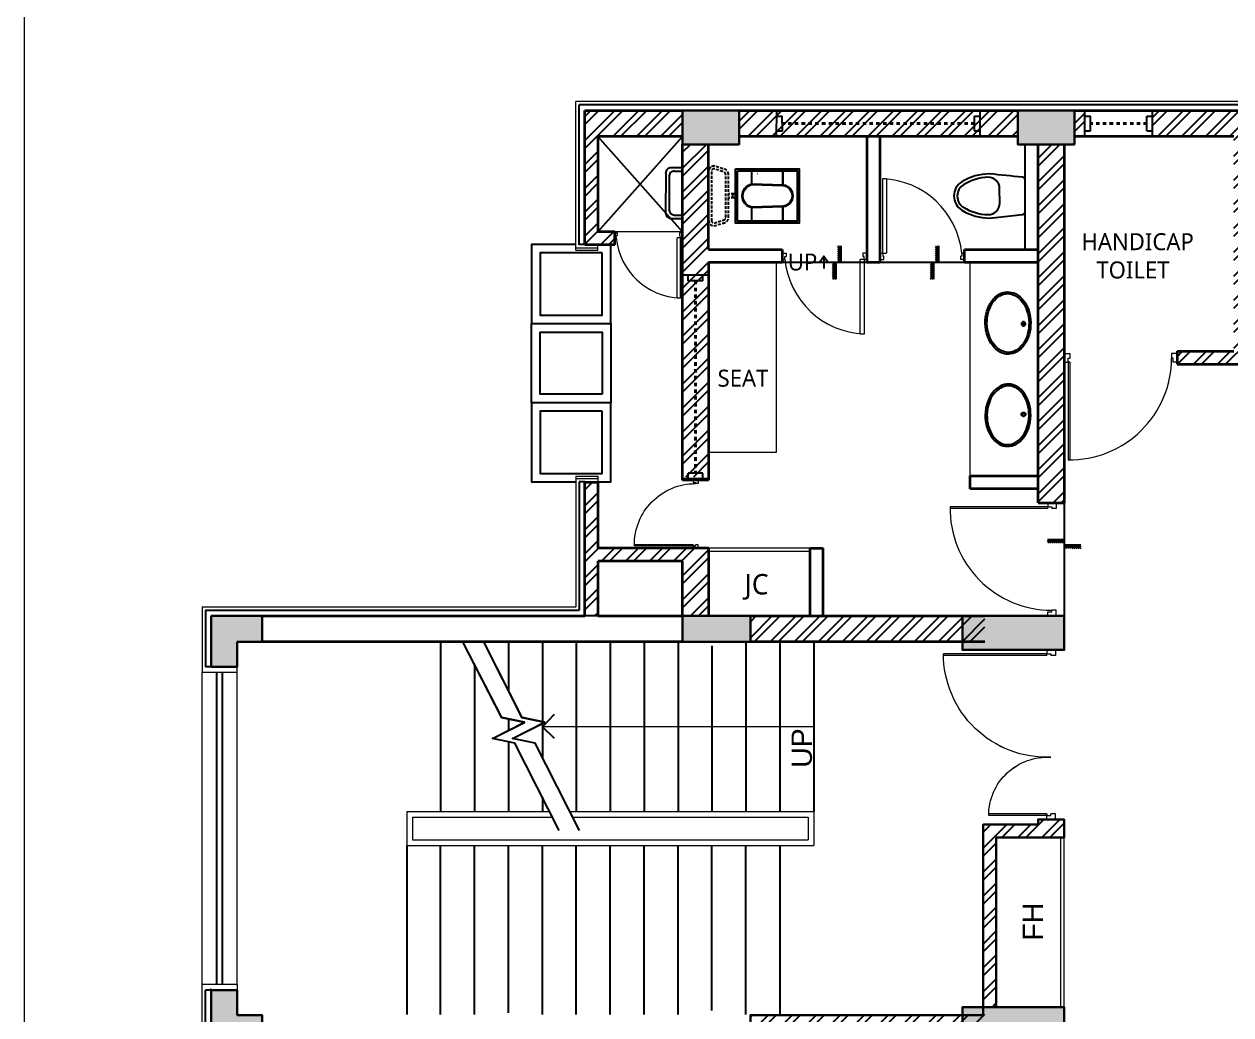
# Model space of a CAD drawing. Header units: millimetres. Extents: x 897770 to 1185420, y -692043 to -233237.
# Drawn here: x 898093 to 908768, y -660104 to -651343 of the extents above; entities that cross this region are included whole.
import ezdxf
from ezdxf.enums import TextEntityAlignment as Align

# ---------------------------------------------------------------- set-up
doc = ezdxf.new("R2010")
doc.units = ezdxf.units.MM
doc.header["$MEASUREMENT"] = 0
doc.linetypes.add('Dash', pattern=[6, 3, -3])
doc.linetypes.add('DASHED', pattern=[0.75, 0.5, -0.25])
for name, color, linetype in [('A-Anno Tags', 6, 'Continuous'), ('A-Elevation', 4, 'Continuous'), ('A-Sanitory', 8, 'Continuous'), ('A-Steps', 3, 'Continuous'), ('A-Wall Patt', 8, 'Continuous'), ('A-Window', 4, 'Continuous'), ('S-Conc Patt', 9, 'Continuous')]:
    doc.layers.add(name, color=color, linetype=linetype)
for name, color, linetype, lineweight in [('A-Detail Lines', 8, 'Continuous', 25), ('A-Door', 4, 'Continuous', 9), ('A-Wall Ele', 3, 'Continuous', 20), ('A-Wall Sec', 1, 'Continuous', 30), ('Ann_TitleBlock 2', 5, 'Continuous', 25), ('Anno_Tittleblock', 5, 'Continuous', 13), ('ele l', 6, 'Continuous', 15), ('elevation', 4, 'Continuous', 13), ('S-Concrete', 40, 'Continuous', 30), ('ST CLADDING PLAN', 6, 'Continuous', 9)]:
    doc.layers.add(name, color=color, linetype=linetype, lineweight=lineweight)
doc.styles.get("Standard").update_dxf_attribs({"font": 'trebuc.ttf'})
doc.styles.add('TITLE', font='swissel.ttf', dxfattribs={"height": 4.3})
doc.dimstyles.new('IIITD_WD_M @ 50', dxfattribs={"dimscale": 50, "dimtxt": 2, "dimasz": 0.5, "dimexe": 0.5, "dimexo": 0.25, "dimgap": 0.3, "dimtad": 1, "dimdec": 0, "dimrnd": 1, "dimzin": 0, "dimdsep": 46, "dimtxsty": 'Standard', "dimblk": 'ARCHTICK', "dimcen": 0.2, "dimdle": 1, "dimclrd": 8, "dimclre": 9, "dimadec": 0, "dimazin": 0, "dimtfac": 1, "dimtdec": 0, "dimtofl": 0, "dimtmove": 0, "dimatfit": 0, "dimfxl": 1, "dimtolj": 1, "dimtzin": 0, "dimlwd": -1, "dimlwe": -1, "dimarcsym": 0})
pattern_1 = [(45, (675, -298425.88), (-106.066017, 106.066017), []), (45, (745.71, -298425.88), (-106.066017, 106.066017), [])]

# ---------------------------------------------------------------- blocks, each defined once
blk = doc.blocks.new('block lft')
at = {"layer": 'S-Conc Patt'}
for points in [[(802865, -274226), (802865, -274526), (803365, -274526), (803365, -274226)], [(805830, -274226), (805830, -274526), (806330, -274526), (806330, -274226)], [(798695, -278696), (799145, -278696), (799145, -278926), (798925, -278926), (798925, -279146), (798695, -279146)], [(803465, -278926), (803465, -278696), (802865, -278696), (802865, -278926)], [(805340, -278696), (805340, -278996), (806240, -278996), (806240, -278696)], [(798695, -282456), (799145, -282456), (799145, -282226), (798925, -282226), (798925, -282006), (798695, -282006)], [(806240, -282456), (806240, -282156), (805340, -282156), (805340, -282456)]]:
    blk.add_hatch(color=256, dxfattribs=at).paths.add_polyline_path(points)
at = {"layer": 'S-Concrete'}
for points in [[(802865, -274226), (802865, -274526), (803365, -274526), (803365, -274226)], [(798695, -278696), (799145, -278696), (799145, -278926), (798925, -278926), (798925, -279146), (798695, -279146)], [(798695, -282456), (799145, -282456), (799145, -282226), (798925, -282226), (798925, -282006), (798695, -282006)]]:
    blk.add_lwpolyline(points, close=True, dxfattribs=at)
at = {"layer": 'S-Concrete', "elevation": 0}
for points in [[(805830, -274226), (805830, -274526), (806330, -274526), (806330, -274226)], [(802865, -278696), (802865, -278926), (803465, -278926), (803465, -278696)], [(805340, -278696), (805340, -278996), (806240, -278996), (806240, -278696)], [(805340, -282456), (805340, -282156), (806240, -282156), (806240, -282456)]]:
    blk.add_lwpolyline(points, close=True, dxfattribs=at)
blk = doc.blocks.new('t4ww4tw3')
at = {"color": 6}
blk.add_blockref('block lft', (-48947, -228655), dxfattribs=at)
blk = doc.blocks.new('ABL_Door_S - 1000 x 2100-11-3 Second Floor Lvl')
at = {"layer": 'A-Door'}
blk.add_arc((-450, -2.5), 900, 269.04503, 0, dxfattribs=at)
at = {"layer": 'ele l'}
for p, q in [((-500, 37.5), (-450, 37.5)), ((-500, -37.5), (-500, 37.5)), ((-450, 37.5), (-450, -2.5)), ((450, 37.5), (450, -2.5)), ((500, 37.5), (450, 37.5)), ((500, -37.5), (500, 37.5)), ((-500, -37.5), (-465, -37.5)), ((-465, -2.5), (-450, -2.5)), ((-465, -37.5), (-465, -2.5)), ((-465, -37.5), (-465, -902.4)), ((-450, -37.5), (-465, -37.5)), ((-450, -37.5), (-450, -902.5)), ((465, -2.5), (450, -2.5)), ((465, -37.5), (465, -2.5)), ((500, -37.5), (465, -37.5))]:
    blk.add_line(p, q, dxfattribs=at)
blk = doc.blocks.new('Flush - 750 x 2100 mm-11-03_ff')
at = {"layer": 'A-Door'}
blk.add_arc((360, 24), 734, 185.7462, 267.6231, dxfattribs=at)
at = {"layer": 'ele l'}
for p, q in [((-395, 6), (-360, 6)), ((-395, 6), (-395, -50)), ((-360, 6), (-360, -24)), ((320, 6), (320, -24)), ((355, 6), (320, 6)), ((355, 6), (355, -50)), ((-395, -50), (-370, -50)), ((-370, -24), (-360, -24)), ((-370, -50), (-370, -24)), ((330, -50), (295, -50)), ((295, -710), (295, -50)), ((330, -24), (320, -24)), ((330, -50), (330, -24)), ((330, -50), (330, -710)), ((355, -50), (330, -50)), ((330, -710), (295, -710))]:
    blk.add_line(p, q, dxfattribs=at)
blk = doc.blocks.new('VENT IIITD ACAD 1900')
at = {"layer": 'A-Window'}
for p, q in [((955419, -358755, 0), (955479, -358533, 0)), ((955466, -358581, 0), (955514, -358594, 0)), ((955481, -358720, 0), (955514, -358594, 0)), ((955432, -358707, 0), (955481, -358720, 0)), ((957123, -359160, 0), (957156, -359034, 0)), ((957156, -359034, 0), (957205, -359047, 0)), ((957158, -359221, 0), (957218, -358999, 0)), ((957123, -359160, 0), (957171, -359173, 0))]:
    blk.add_line(p, q, dxfattribs=at)
at = {"layer": 'A-Window', "color": 2, "linetype": 'Dash', "lineweight": 40, "ltscale": 10}
blk.add_line((957140, -359097, 0), (955497, -358657, 0), dxfattribs=at)
blk = doc.blocks.new('ERGTERGER')
at = {"layer": 'A-Window'}
for p, q in [((958058, -359462, 0), (958117, -359240, 0)), ((958104, -359288, 0), (958152, -359301, 0)), ((958119, -359427, 0), (958152, -359301, 0)), ((958637, -359617, 0), (958697, -359395, 0)), ((958070, -359414, 0), (958119, -359427, 0)), ((958602, -359556, 0), (958635, -359430, 0)), ((958635, -359430, 0), (958684, -359443, 0)), ((958602, -359556, 0), (958650, -359569, 0))]:
    blk.add_line(p, q, dxfattribs=at)
at = {"layer": 'A-Window', "color": 2, "linetype": 'Dash', "lineweight": 40, "ltscale": 10}
blk.add_line((958619, -359493, 0), (958136, -359364, 0), dxfattribs=at)
blk = doc.blocks.new('basin2')
for points in [[(278, -206, 0.12976), (261, -133, 0.106426), (201, -63, 0.084431), (116, -18, 0.073534), (7, 0, 0.073534), (-102, -14, 0.084431), (-188, -55, 0.106426), (-251, -122, 0.12976), (-272, -195, 0.12976), (-254, -269, 0.106426), (-194, -339, 0.084431), (-109, -383, 0.073534), (-1, -402, 0.073534), (108, -388, 0.084431), (195, -347, 0.106426), (258, -279, 0.12976)], [(263, -201, 0.119977), (247, -140, 0.106426), (192, -75, 0.084431), (111, -33, 0.073534), (7, -15, 0.073534), (-97, -28, 0.084431), (-180, -67, 0.106426), (-238, -130, 0.12976), (-257, -196, 0.009633), (-257, -201, 0.119977), (-240, -262, 0.106426), (-185, -327, 0.084431), (-104, -369, 0.073534), (0, -387, 0.073534), (104, -373, 0.084431), (187, -334, 0.106426), (245, -272, 0.12976), (263, -206, 0.009633)]]:
    blk.add_lwpolyline(points, format="xyb", close=True)
for radius in [17.8, 12.2]:
    blk.add_circle((-4, -64), radius)
blk = doc.blocks.new('weweewwer')
at = {"layer": 'A-Detail Lines'}
for p, q in [((958916, -372539, 0), (958848, -372521, 0)), ((958953, -372518, 0), (958856, -372492, 0)), ((958876, -372881, 0), (958951, -372600, 0)), ((958897, -372917, 0), (958988, -372579, 0)), ((958836, -372953, 0), (958740, -372927, 0)), ((958815, -372916, 0), (958747, -372898, 0))]:
    blk.add_line(p, q, dxfattribs=at)
for centre, start, end in [((958940, -372566, 0), 345, 75), ((958903, -372588, 0), 345, 75), ((958828, -372868, 0), 255, 345), ((958849, -372904, 0), 255, 345)]:
    blk.add_arc(centre, 50, start, end, dxfattribs=at)
blk = doc.blocks.new('WC India')
at = {"linetype": 'DASHED', "ltscale": 50}
for p, q in [((-1392966, 276690), (-1392966, 276740)), ((-1392930, 276690), (-1392930, 276740))]:
    blk.add_line(p, q, dxfattribs=at)
for points in [[(-1393213, 276866), (-1393188, 276790, 0.414214), (-1393138, 276740), (-1392758, 276740, 0.414214), (-1392708, 276790), (-1392683, 276866, 0.414214), (-1392733, 276916), (-1393163, 276916, 0.414214)], [(-1393188, 276866), (-1393163, 276790, 0.414214), (-1393138, 276765), (-1392758, 276765, 0.414214), (-1392733, 276790), (-1392708, 276866, 0.414214), (-1392733, 276891), (-1393163, 276891, 0.414214)]]:
    blk.add_lwpolyline(points, format="xyb", close=True, dxfattribs=at)
blk.add_lwpolyline([(-1392966, 276678), (-1392966, 276702), (-1392930, 276702), (-1392930, 276678)])
for points in [[(-1392708, 276678), (-1392708, 276114), (-1393188, 276114), (-1393188, 276678)], [(-1392726, 276660), (-1392726, 276132), (-1393170, 276132), (-1393170, 276660)]]:
    blk.add_lwpolyline(points, close=True)
blk.add_lwpolyline([(-1392842, 276534), (-1392850, 276258, -0.899983), (-1393044, 276258), (-1393054, 276533, -0.799392)], format="xyb", close=True)
at = {"layer": 'A-Detail Lines'}
blk.add_lwpolyline([(-1392848, 276533), (-1392856, 276258, -0.897689), (-1393038, 276259), (-1393048, 276533, -0.793494), (-1392848, 276533)], format="xyb", close=True, dxfattribs=at)
at = {"layer": 'S-Conc Patt'}
for p, q in [((-1393170, 276534), (-1393054, 276534)), ((-1392842, 276534), (-1392726, 276534)), ((-1393044, 276258), (-1393170, 276258)), ((-1393170, 276258), (-1393044, 276258)), ((-1392850, 276258), (-1392726, 276258)), ((-1392726, 276258), (-1392850, 276258))]:
    blk.add_line(p, q, dxfattribs=at)
blk = doc.blocks.new('_ArchTick')
at = {"color": 0, "linetype": 'ByBlock', "const_width": 0.15}
blk.add_lwpolyline([(-0.5, -0.5), (0.5, 0.5)], dxfattribs=at)
blk = doc.blocks.new('Big Door Garbage')
at = {"layer": 'A-Detail Lines', "lineweight": 18}
for centre, radius, start, end in [((-12515, 128703), 515, 270, 3.8969), ((-11085, 128703), 915, 177.8078, 270)]:
    blk.add_arc(centre, radius, start, end, dxfattribs=at)
at = {"layer": 'ele l', "lineweight": 18}
for p, q in [((-12550, 128778), (-12500, 128778)), ((-12550, 128703), (-12550, 128778)), ((-12515, 128738), (-12500, 128738)), ((-12515, 128703), (-12515, 128738)), ((-12500, 128778), (-12500, 128738)), ((-11100, 128778), (-11100, 128738)), ((-11050, 128778), (-11100, 128778)), ((-11085, 128738), (-11100, 128738)), ((-11085, 128703), (-11085, 128738)), ((-11050, 128703), (-11050, 128778)), ((-12550, 128703), (-12515, 128703)), ((-12515, 128703), (-12515, 128188)), ((-12499, 128703), (-12515, 128703)), ((-12499, 128703), (-12499, 128188)), ((-11101, 128703), (-11101, 127788)), ((-11101, 128703), (-11085, 128703)), ((-11050, 128703), (-11085, 128703)), ((-11085, 128703), (-11085, 127788))]:
    blk.add_line(p, q, dxfattribs=at)
blk = doc.blocks.new('IIITD WD A1- L Format Library')
at = {"layer": 'Anno_Tittleblock', "color": 5}
blk.add_lwpolyline([(0, -7.57), (775, -7.57), (775, 573.91), (0, 573.91)], close=True, dxfattribs=at)
at = {"style": 'TITLE'}
for tag, p, height in [('PROJECT NAME 1', (779.17, 137.4), 2.98), ('PROJECT NAME 2', (779.17, 132.23), 2.98), ('PROJECT_NAME_3', (779.17, 127.37), 2.98), ('1:100@A1', (818.06, 91.92), 2.25), ('A-2.03', (844.81, 84.28), 4), ('03.04.11', (821.96, 84.64), 2.25), ('A', (858.85, 75.94), 3.66), ('AC', (827.5, 76.14), 2.25)]:
    blk.add_attdef(tag, p, '', height=height, dxfattribs=at)
for p in [(780.3, 113.01), (780.3, 106.37)]:
    blk.add_attdef('FIRST FLOOR PLAN', text='', height=3.39, dxfattribs=at).set_placement(p, align=Align.TOP_LEFT)

msp = doc.modelspace()

# ---------------------------------------------------------------- hatches: boundary and pattern name
at = {"layer": 'A-Detail Lines'}
h = msp.add_hatch(dxfattribs=at)
h.set_pattern_fill('ANSI31', color=256, scale=100, angle=270, style=0)
h.set_pattern_definition([(45, (874523.76, -662187.655), (8.838835, -8.838835), [])])
h.paths.add_polyline_path([(905274.9, -653451.4), (905274.9, -653598.2), (905245.1, -653598.2), (905245.1, -653451.4)])
h.paths.add_polyline_path([(905320.5, -653304.7), (905320.5, -653451.4), (905290.7, -653451.4), (905290.7, -653304.7)])
h = msp.add_hatch(dxfattribs=at)
h.set_pattern_fill('ANSI31', color=256, scale=100, angle=270, style=0)
h.set_pattern_definition([(45, (875388.76, -662187.655), (8.838835, -8.838835), [])])
h.paths.add_polyline_path([(906139.9, -653451.4), (906139.9, -653598.2), (906110.1, -653598.2), (906110.1, -653451.4)])
h.paths.add_polyline_path([(906185.5, -653304.7), (906185.5, -653451.4), (906155.7, -653451.4), (906155.7, -653304.7)])
h = msp.add_hatch(dxfattribs=at)
h.set_pattern_fill('ANSI31', color=256, scale=100, style=0)
h.set_pattern_definition([(135, (916028.748, -686700.732), (8.838835, 8.838835), [])])
h.paths.add_polyline_path([(907292.5, -655949.6), (907439.3, -655949.6), (907439.3, -655979.4), (907292.5, -655979.4)])
h.paths.add_polyline_path([(907145.8, -655903.9), (907292.5, -655903.9), (907292.5, -655933.7), (907145.8, -655933.7)])
at = {"layer": 'A-Wall Patt'}
h = msp.add_hatch(dxfattribs=at)
h.set_pattern_fill('ANSI32', color=256, scale=400, style=0)
h.set_pattern_definition([(45, (16159.77, -286623.99), (-106.066017, 106.066017), []), (45, (16230.49, -286623.99), (-106.066017, 106.066017), [])])
h.paths.add_polyline_path([(903167.5, -653178.6), (903317.5, -653178.6), (903317.5, -653187.2), (903310, -653187.2), (903310, -653232.6), (903317.5, -653232.6), (903317.5, -653293.6), (903282.5, -653293.6), (903282.5, -653293.6), (903167.5, -653293.6)], flags=17)
h.paths.add_polyline_path([(903052.5, -652106.4), (903917.5, -652106.4), (903917.5, -652336.4), (903167.5, -652336.4), (903167.5, -653293.6), (903052.5, -653293.6)])
h = msp.add_hatch(dxfattribs=at)
h.set_pattern_fill('ANSI32', color=256, scale=400, style=0)
h.set_pattern_definition(pattern_1)
h.paths.add_polyline_path([(904417.5, -652336.4), (904417.5, -652106.4), (906882.5, -652106.4), (906882.5, -652336.4)])
h = msp.add_hatch(dxfattribs=at)
h.set_pattern_fill('ANSI32', color=256, scale=400, style=0)
h.set_pattern_definition([(45, (1e-07, -8072.94), (-106.066017, 106.066017), []), (45, (70.71, -8072.94), (-106.066017, 106.066017), [])])
h.paths.add_polyline_path([(909000, -652106.4), (908716.5, -652106.4), (908075, -652106.4), (908075, -652336.4), (908716.5, -652336.4), (908792.5, -652336.4), (908792.5, -654236.5), (908292.5, -654236.5), (908292.5, -654351.5), (908907.5, -654351.5), (908907.5, -652336.4), (909000, -652336.4)])
h.paths.add_polyline_path([(907475, -652106.4), (907382.5, -652106.4), (907382.5, -652336.4), (907475, -652336.4)])
h.paths.add_polyline_path([(910892.5, -652106.4), (910800, -652106.4), (910800, -652336.4), (910892.5, -652336.4)])
h.paths.add_polyline_path([(913732.2, -656605.3), (913502.2, -656605.3), (913502.2, -656835.2), (913732.2, -656835.2)])
h = msp.add_hatch(dxfattribs=at)
h.set_pattern_fill('ANSI32', color=256, scale=400, style=0)
h.set_pattern_definition([(45, (903137.84, -655517.71), (-106.066, 106.066), []), (45, (903208.55, -655517.71), (-106.066, 106.066), [])])
h.paths.add_polyline_path([(903167.5, -655393.6), (903052.5, -655393.6), (903052.5, -656576.4), (903167.5, -656576.4), (903167.5, -655976.4)])
h.paths.add_polyline_path([(903811.7, -655976.4), (903917.5, -655976.4), (903917.5, -656091.4), (903832.1, -656091.4)])
h.paths.add_polyline_path([(903811.7, -655976.4), (903832.1, -656091.4), (903253.3, -656091.4), (903273.7, -655976.4)])
h.paths.add_polyline_path([(903167.5, -655976.4), (903273.7, -655976.4), (903253.3, -656091.4), (903167.5, -656091.4)])
h.paths.add_polyline_path([(903917.5, -655976.4), (904147.5, -655976.4), (904147.5, -656576.4), (903917.5, -656576.4)])
h.paths.add_polyline_path([(904147.5, -655346.4), (903917.5, -655346.4), (903917.5, -652406.5), (904147.5, -652406.5)])
h = msp.add_hatch(dxfattribs=at)
h.set_pattern_fill('ANSI32', color=256, scale=400, style=0)
h.set_pattern_definition([(45, (675, -298425.88), (-106.066017, 106.066017), []), (45, (745.71, -298425.88), (-106.066017, 106.066017), [])])
h.paths.add_polyline_path([(907292.5, -655576.5), (907292.5, -652406.5), (907062.5, -652406.5), (907062.5, -655576.5)])
h = msp.add_hatch(dxfattribs=at)
h.set_pattern_fill('ANSI32', color=256, scale=400, style=0)
h.set_pattern_definition(pattern_1)
h.paths.add_polyline_path([(906592.5, -656806.4), (906592.5, -656576.4), (904517.5, -656576.4), (904517.5, -656806.4)])
h = msp.add_hatch(dxfattribs=at)
h.set_pattern_fill('ANSI32', color=256, scale=400, style=0)
h.set_pattern_definition([(45, (1e-07, -149225.38), (-106.066017, 106.066017), []), (45, (70.71, -149225.38), (-106.066017, 106.066017), [])])
h.paths.add_polyline_path([(907292.5, -658376.4), (907062.5, -658376.4), (907062.5, -658421.5), (906577.5, -658421.5), (906577.5, -658774.9), (906692.5, -658780.3), (906692.5, -658536.5), (907292.5, -658536.5)])
h.paths.add_polyline_path([(906692.5, -658780.3), (906577.5, -658774.9), (906577.5, -660106.4), (904517.5, -660106.4), (904517.5, -660336.4), (906592.5, -660336.4), (906592.5, -660036.5), (906692.5, -660036.5)])

# ---------------------------------------------------------------- linework, layer by layer
msp.add_line((903167.5, -656576.4, 0), (903052.5, -656576.4, 0))
at = {"layer": 'A-Anno Tags'}
for p, q in [((899797.5, -659836.4, 0), (899797.5, -657076.4, 0)), ((899847.5, -659836.4, 0), (899847.5, -657076.4, 0)), ((902782.1, -657448.9, 0), (902677.5, -657556.4, 0)), ((902782.1, -657449.1), (902677.5, -657556.6)), ((902785.1, -657661, 0), (902677.5, -657556.4, 0)), ((902785.1, -657661.2), (902677.5, -657556.6))]:
    msp.add_line(p, q, dxfattribs=at)
at = {"layer": 'A-Detail Lines'}
for p, q in [((903167.5, -653178.6, 0), (903917.5, -652336.4, 0)), ((903917.5, -653178.6, 0), (903167.5, -652336.4, 0)), ((905320.5, -653451.4, 0), (905320.5, -653303, 0)), ((906185.5, -653451.4, 0), (906185.5, -653303, 0)), ((905274.9, -653598.2, 0), (905274.9, -653451.4, 0)), ((906412.5, -653451.4, 0), (905662.5, -653451.4, 0)), ((906139.9, -653598.2, 0), (906139.9, -653451.4, 0)), ((907292.5, -655576.5, 0), (907292.5, -656576.4, 0)), ((907292.5, -655903.9, 0), (907144.1, -655903.9, 0)), ((907439.3, -655949.6, 0), (907292.5, -655949.6, 0))]:
    msp.add_line(p, q, dxfattribs=at)
at = {"layer": 'A-Door'}
msp.add_line((903917.5, -653178.6, 0), (903167.5, -653178.6, 0), dxfattribs=at)
at = {"layer": 'A-Elevation'}
for p, q in [((905547.5, -653451.4, 0), (904797.5, -653451.4, 0)), ((901777.5, -656802.1, 0), (901777.5, -658306.4, 0)), ((901777.5, -656802.2), (901777.5, -658306.6)), ((902377.5, -656806.4, 0), (902377.5, -657238, 0)), ((902377.5, -656806.6), (902377.5, -657238.1)), ((902677.5, -656806.4, 0), (902677.5, -657513.3, 0)), ((902677.5, -656806.6), (902677.5, -657513.4)), ((902977.5, -656806.4, 0), (902977.5, -658306.4, 0)), ((902977.5, -656806.6), (902977.5, -658306.6)), ((903277.5, -656806.4, 0), (903277.5, -658306.4, 0)), ((903277.5, -656806.6), (903277.5, -658306.6)), ((903577.5, -656806.4, 0), (903577.5, -658306.4, 0)), ((903577.5, -656806.6), (903577.5, -658306.6)), ((903877.5, -656806.4, 0), (903877.5, -658306.4, 0)), ((903877.5, -656806.6), (903877.5, -658306.6)), ((904177.5, -656841.4, 0), (904177.5, -658306.4, 0)), ((904177.5, -656841.6), (904177.5, -658306.6)), ((904477.5, -656806.4, 0), (904477.5, -658306.4, 0)), ((904477.5, -656806.6), (904477.5, -658306.6)), ((904777.5, -656806.4, 0), (904777.5, -658306.4, 0)), ((904777.5, -656806.6), (904777.5, -658306.6)), ((905077.5, -656806.4, 0), (905077.5, -658306.4, 0)), ((905077.5, -656806.6), (905077.5, -658306.6)), ((902077.5, -657007.8, 0), (902077.5, -658306.4, 0)), ((902077.5, -657007.9), (902077.5, -658306.6)), ((902377.5, -657488, 0), (902377.5, -657589.3, 0)), ((902377.5, -657488.2), (902377.5, -657589.5)), ((902677.5, -657527.6, 0), (902677.5, -657828.5, 0)), ((902677.5, -657527.7), (902677.5, -657828.7)), ((902377.5, -657690.6, 0), (902377.5, -658306.4, 0)), ((902377.5, -657690.7), (902377.5, -658306.6)), ((902677.5, -658179.9, 0), (902677.5, -658306.4, 0)), ((902677.5, -658180), (902677.5, -658306.6)), ((901477.5, -658606.4, 0), (901477.5, -660102.1, 0)), ((901477.5, -658606.6), (901477.5, -660102.2)), ((901777.5, -660102.1, 0), (901777.5, -658606.4, 0)), ((901777.5, -660102.2), (901777.5, -658606.6)), ((902077.5, -660102.1, 0), (902077.5, -658606.4, 0)), ((902077.5, -660102.2), (902077.5, -658606.6)), ((902377.5, -660085.1, 0), (902377.5, -658606.4, 0)), ((902377.5, -660085.3), (902377.5, -658606.6)), ((902677.5, -660102.1, 0), (902677.5, -658606.4, 0)), ((902677.5, -660102.2), (902677.5, -658606.6)), ((902977.5, -660102.1, 0), (902977.5, -658606.4, 0)), ((902977.5, -660102.2), (902977.5, -658606.6)), ((903277.5, -660102.1, 0), (903277.5, -658606.4, 0)), ((903277.5, -660102.2), (903277.5, -658606.6)), ((903577.5, -660102.1, 0), (903577.5, -658606.4, 0)), ((903577.5, -660102.2), (903577.5, -658606.6)), ((903877.5, -660102.1, 0), (903877.5, -658606.4, 0)), ((903877.5, -660102.2), (903877.5, -658606.6)), ((904177.5, -660067.1, 0), (904177.5, -658606.4, 0)), ((904177.5, -660067.2), (904177.5, -658606.6)), ((904477.5, -660102.1, 0), (904477.5, -658606.4, 0)), ((904477.5, -660102.2), (904477.5, -658606.6)), ((904777.5, -658606.4, 0), (904777.5, -660102.1, 0)), ((904777.5, -658606.6), (904777.5, -660102.2)), ((899737.5, -659876.4, 0), (899747.5, -659876.4, 0))]:
    msp.add_line(p, q, dxfattribs=at)
at = {"layer": 'A-Elevation', "elevation": 0}
for points in [[(902972.5, -653291.4), (902582.5, -653291.4), (902582.5, -653991.4), (903282.5, -653991.4), (903282.5, -653291.4), (903167.5, -653291.4)], [(903167.5, -655391.4), (903282.5, -655391.4), (903282.5, -654691.4), (902582.5, -654691.4), (902582.5, -655391.4), (902972.5, -655391.4)]]:
    msp.add_lwpolyline(points, dxfattribs=at)
for points in [[(903207.5, -653366.4), (902657.5, -653366.4), (902657.5, -653916.4), (903207.5, -653916.4)], [(903282.5, -654691.4), (902582.5, -654691.4), (902582.5, -653991.4), (903282.5, -653991.4)], [(903207.5, -654616.4), (902657.5, -654616.4), (902657.5, -654066.4), (903207.5, -654066.4)], [(903207.5, -654766.4), (902657.5, -654766.4), (902657.5, -655316.4), (903207.5, -655316.4)]]:
    msp.add_lwpolyline(points, close=True, dxfattribs=at)
at = {"layer": 'A-Sanitory'}
msp.add_line((906947.5, -653336.5, 0), (906947.5, -652406.5, 0), dxfattribs=at)
at = {"layer": 'A-Sanitory', "linetype": 'ByBlock', "elevation": 0}
for points in [[(906633.2, -653057.6), (906925.7, -653026.4, 0.3844117), (906948, -653001.4), (906947.1, -652721.5, 0.3839037), (906924.6, -652696.7, 0.0014344), (906633.1, -652667.7, 0.1406413), (906386.9, -652738.2, 0.2597375), (906317.5, -652863.6, 0.2597375), (906387.7, -652988.6, 0.1394708)], [(906722.8, -652927.1), (906722.3, -652797.4, 0.4229613), (906619, -652697.8, 0.1318903), (906402.8, -652763.6, 0.2597375), (906347.5, -652863.5, 0.2597375), (906403.4, -652963.1, 0.1318903), (906620.1, -653027.4, 0.4229613)]]:
    msp.add_lwpolyline(points, format="xyb", close=True, dxfattribs=at)
at = {"layer": 'A-Sanitory', "linetype": 'ByBlock'}
for centre, start, end in [((904579.5, -652692.6, 0), 89.64279, 95.5217), ((906630.7, -652692.6, 0), 84.4783, 90.35721)]:
    msp.add_arc(centre, 25, start, end, dxfattribs=at)
at = {"layer": 'A-Steps', "elevation": 0}
for points in [[(902826.4, -658472.8), (902435.1, -657702.5), (902236, -657661.2), (902519.1, -657517.4), (902320, -657476.1), (901973.3, -656806.4)], [(902826.4, -658473), (902435.1, -657702.7), (902236, -657661.4), (902519.1, -657517.6), (902320, -657476.2), (901973.3, -656806.6)], [(903004.9, -658472.8), (902613.5, -657702.5), (902414.5, -657661.2), (902697.6, -657517.4), (902498.5, -657476.1), (902158.3, -656806.4)], [(903004.9, -658473), (902613.5, -657702.7), (902414.5, -657661.4), (902697.6, -657517.6), (902498.5, -657476.2), (902158.3, -656806.6)]]:
    msp.add_lwpolyline(points, dxfattribs=at)
at = {"layer": 'A-Wall Ele'}
for p, q in [((901477.5, -658306.4, 0), (901477.5, -658606.4, 0)), ((901477.5, -658306.4, 0), (902741.8, -658306.4, 0)), ((901477.5, -658306.6), (901477.5, -658606.6)), ((901477.5, -658306.6), (902741.8, -658306.6)), ((902920.3, -658306.4, 0), (905077.5, -658306.4, 0)), ((902920.3, -658306.6), (905077.5, -658306.6)), ((905077.5, -658306.4, 0), (905077.5, -658606.4, 0)), ((905077.5, -658306.6), (905077.5, -658606.6)), ((901477.5, -658606.4, 0), (905077.5, -658606.4, 0)), ((901477.5, -658606.6), (905077.5, -658606.6))]:
    msp.add_line(p, q, dxfattribs=at)
at = {"layer": 'A-Wall Patt'}
for p, q in [((903002.5, -653291.4, 0), (903002.5, -652056.4, 0)), ((911792.5, -652056.4, 0), (903002.5, -652056.4, 0)), ((903002.5, -653293.6, 0), (903002.5, -652056.4, 0)), ((903052.5, -653291.4, 0), (903002.5, -653291.4, 0)), ((903002.5, -655391.4, 0), (903002.5, -656526.4, 0)), ((903052.5, -655391.4, 0), (903002.5, -655391.4, 0)), ((903002.5, -655393.6, 0), (903002.5, -656526.4, 0)), ((899697.5, -656526.4, 0), (903002.5, -656526.4, 0)), ((899697.5, -656526.4, 0), (899697.5, -657026.4, 0)), ((899747.5, -657026.4, 0), (899697.5, -657026.4, 0)), ((899747.5, -659886.4, 0), (899697.5, -659886.4, 0)), ((899697.5, -660386.4, 0), (899697.5, -659886.4, 0))]:
    msp.add_line(p, q, dxfattribs=at)
at = {"layer": 'A-Wall Sec', "lineweight": 35}
for p, q in [((903052.5, -653293.6, 0), (903052.5, -652106.4, 0)), ((903052.5, -652106.4, 0), (903917.5, -652106.4, 0)), ((904417.5, -652106.4, 0), (906882.5, -652106.4, 0)), ((907382.5, -652106.4, 0), (908716.5, -652106.4, 0)), ((908716.5, -652106.4, 0), (910892.5, -652106.4, 0)), ((903917.5, -652336.4, 0), (903167.5, -652336.4, 0)), ((903167.5, -652336.4, 0), (903167.5, -653178.6, 0)), ((903917.5, -655376.4, 0), (903917.5, -652406.5, 0)), ((904147.5, -653336.5, 0), (904147.5, -652406.5, 0)), ((906882.5, -652336.4, 0), (904417.5, -652336.4)), ((905547.5, -652336.4, 0), (905547.5, -653451.4, 0)), ((905662.5, -652336.4, 0), (905662.5, -653451.4, 0)), ((905899, -652336.4, 0), (905784, -652336.4, 0)), ((907062.5, -653336.5, 0), (907062.5, -652406.5, 0)), ((907292.5, -652406.5, 0), (907292.5, -655576.5, 0)), ((908716.5, -652336.4, 0), (907382.5, -652336.4, 0)), ((908792.5, -652336.4, 0), (908716.5, -652336.4, 0)), ((903317.5, -653178.6, 0), (903167.5, -653178.6, 0)), ((903317.5, -653293.6, 0), (903317.5, -653178.6, 0)), ((903317.5, -653293.6, 0), (903052.5, -653293.6, 0)), ((904147.5, -653336.5, 0), (904797.5, -653336.5, 0)), ((904797.5, -653336.5, 0), (904797.5, -653451.4, 0)), ((906412.5, -653336.5, 0), (907062.5, -653336.5, 0)), ((906412.5, -653451.4, 0), (906412.5, -653336.5, 0)), ((907062.5, -655336.5, 0), (907062.5, -653336.5, 0)), ((904797.5, -653451.4, 0), (904147.5, -653451.4, 0)), ((904147.5, -653451.4, 0), (904147.5, -655376.4, 0)), ((905662.5, -653451.4, 0), (905547.5, -653451.4, 0)), ((907062.5, -653451.4, 0), (906412.5, -653451.4, 0)), ((908292.5, -654236.5, 0), (908292.5, -654351.5, 0)), ((908292.5, -654236.5, 0), (908792.5, -654236.5, 0)), ((908292.5, -654351.5, 0), (908907.5, -654351.5, 0)), ((903052.5, -656576.4, 0), (903052.5, -655393.6, 0)), ((903052.5, -655393.6, 0), (903167.5, -655393.6, 0)), ((903167.5, -655393.6, 0), (903167.5, -655976.4, 0)), ((904147.5, -655376.4, 0), (903917.5, -655376.4, 0)), ((906462.5, -655451.4, 0), (906462.5, -655336.5, 0)), ((906462.5, -655336.5, 0), (907062.5, -655336.5, 0)), ((907062.5, -655576.5, 0), (907062.5, -655336.5, 0)), ((907062.5, -655451.4, 0), (906462.5, -655451.4, 0)), ((907062.5, -655576.5, 0), (907292.5, -655576.5, 0)), ((904147.5, -655976.4, 0), (903167.5, -655976.4, 0)), ((904147.5, -655976.4, 0), (903917.5, -655976.4, 0)), ((904147.5, -655976.4, 0), (904147.5, -656576.4, 0)), ((904147.5, -655976.4, 0), (904147.5, -656576.4, 0)), ((905047.5, -655976.4, 0), (905162.5, -655976.4, 0)), ((905047.5, -656576.4, 0), (905047.5, -655976.4, 0)), ((905162.5, -656576.4, 0), (905162.5, -655976.4, 0)), ((903167.5, -656091.4, 0), (903167.5, -656576.4, 0)), ((903917.5, -656091.4, 0), (903167.5, -656091.4, 0)), ((903917.5, -656576.4, 0), (903917.5, -656091.4, 0)), ((900197.5, -656576.4, 0), (903052.5, -656576.4, 0)), ((903167.5, -656576.4, 0), (903917.5, -656576.4, 0)), ((904517.5, -656576.4, 0), (906592.5, -656576.4, 0)), ((903917.5, -656806.4, 0), (900197.5, -656806.4, 0)), ((903917.5, -656806.4, 0), (903692.5, -656806.4, 0)), ((906592.5, -656806.4, 0), (904517.5, -656806.4, 0))]:
    msp.add_line(p, q, dxfattribs=at)
at = {"layer": 'A-Wall Sec', "elevation": 0}
msp.add_lwpolyline([(906592.5, -660336.4), (906592.5, -660336.4), (904517.5, -660336.4), (904517.5, -660106.4), (906577.5, -660106.4), (906577.5, -658421.5), (907062.5, -658421.5), (907062.5, -658376.4), (907292.5, -658376.4), (907292.5, -658536.5), (906692.5, -658536.5), (906692.5, -660036.5)], dxfattribs=at)
at = {"layer": 'ele l'}
for p, q in [((904747.5, -655128.5, 0), (904747.5, -653451.4, 0)), ((906462.5, -655336.5, 0), (906462.5, -653451.4, 0)), ((904147.5, -655128.5, 0), (904747.5, -655128.5, 0)), ((905047.5, -655976.4, 0), (904147.5, -655976.4, 0)), ((905047.5, -656006.4, 0), (904147.5, -656006.4, 0)), ((905077.5, -657556.4, 0), (902677.5, -657556.4, 0)), ((905077.5, -657556.6), (902677.5, -657556.6)), ((901527.5, -658356.4, 0), (901527.5, -658556.4, 0)), ((901527.5, -658356.4, 0), (902767.5, -658356.4, 0)), ((901527.5, -658356.6), (901527.5, -658556.6)), ((901527.5, -658356.6), (902767.5, -658356.6)), ((902945.7, -658356.4, 0), (905027.5, -658356.4, 0)), ((902945.7, -658356.6), (905027.5, -658356.6)), ((905027.5, -658356.4, 0), (905027.5, -658556.4, 0)), ((905027.5, -658356.6), (905027.5, -658556.6)), ((901527.5, -658556.4, 0), (905027.5, -658556.4, 0)), ((901527.5, -658556.6), (905027.5, -658556.6)), ((907262.5, -660036.5, 0), (907262.5, -658536.5, 0)), ((907262.5, -660036.6, 0), (907262.5, -658536.6, 0)), ((907292.5, -660036.5, 0), (907292.5, -658536.5, 0)), ((907292.5, -660036.6, 0), (907292.5, -658536.6, 0))]:
    msp.add_line(p, q, dxfattribs=at)
at = {"layer": 'elevation', "ltscale": 5}
for p, q in [((899667.5, -659836.4, 0), (899667.5, -657076.4, 0)), ((899977.5, -659836.4, 0), (899977.5, -657076.4, 0))]:
    msp.add_line(p, q, dxfattribs=at)
at = {"layer": 'ST CLADDING PLAN'}
for p, q in [((902972.5, -653341.4, 0), (902972.5, -652026.4, 0)), ((911842.5, -652026.4, 0), (902972.5, -652026.4, 0)), ((902972.5, -653323.6, 0), (902972.5, -652026.4, 0)), ((903167.5, -653323.6, 0), (902972.5, -653323.6, 0)), ((902972.5, -653341.4, 0), (903167.5, -653341.4, 0)), ((903167.5, -653341.4, 0), (903167.5, -653291.4, 0)), ((903167.5, -653323.6, 0), (903167.5, -653293.6, 0)), ((902972.5, -655341.4, 0), (902972.5, -656496.4, 0)), ((902972.5, -655341.4, 0), (903167.5, -655341.4, 0)), ((903167.5, -655363.6, 0), (902972.5, -655363.6, 0)), ((902972.5, -655363.6, 0), (902972.5, -656496.4, 0)), ((903167.5, -655341.4, 0), (903167.5, -655391.4, 0)), ((903167.5, -655363.6, 0), (903167.5, -655393.6, 0)), ((899667.5, -656496.4, 0), (902972.5, -656496.4, 0)), ((899667.5, -656496.4, 0), (899667.5, -657076.4, 0)), ((899977.5, -657076.4, 0), (899667.5, -657076.4, 0)), ((899977.5, -657076.4, 0), (899977.5, -657026.4, 0)), ((899977.5, -659836.4, 0), (899667.5, -659836.4, 0)), ((899667.5, -660416.4, 0), (899667.5, -659836.4, 0)), ((899977.5, -659836.4, 0), (899977.5, -659886.4, 0))]:
    msp.add_line(p, q, dxfattribs=at)

# ---------------------------------------------------------------- block references
at = {"layer": 'A-Detail Lines', "xscale": -1, "rotation": 270}
for p in [(778437.2, -645826.4, 0), (778437.2, -645826.6, 0)]:
    msp.add_blockref('Big Door Garbage', p, dxfattribs=at)
at = {"layer": 'A-Door', "extrusion": (0, 0, -1), "xscale": -1, "zscale": -1, "rotation": 180}
msp.add_blockref('Flush - 750 x 2100 mm-11-03_ff', (-906017.5, -653419.4, 0), dxfattribs=at)
at = {"layer": 'A-Door', "xscale": 0.810000000003619, "yscale": 0.810000000003619, "zscale": 0.810000000003619}
msp.add_blockref('Flush - 750 x 2100 mm-11-03_ff', (903630, -653192.1, 0), dxfattribs=at)
at = {"layer": 'A-Door', "extrusion": (0, 0, -1), "xscale": -1, "zscale": -1}
msp.add_blockref('Flush - 750 x 2100 mm-11-03_ff', (-905192.5, -653373.4, 0), dxfattribs=at)
at = {"layer": 'A-Door'}
msp.add_blockref('ABL_Door_S - 1000 x 2100-11-3 Second Floor Lvl', (907792.5, -654293.9, 0), dxfattribs=at)
at = {"layer": 'A-Door', "xscale": -0.5999999999767331, "yscale": 0.599999999976717, "zscale": 0.6, "rotation": 269.9999866820328}
msp.add_blockref('ABL_Door_S - 1000 x 2100-11-3 Second Floor Lvl', (904032.5, -655676.4, 0), dxfattribs=at)
at = {"layer": 'A-Door', "rotation": 270}
msp.add_blockref('ABL_Door_S - 1000 x 2100-11-3 Second Floor Lvl', (907185.7, -656076.5, 0), dxfattribs=at)
at = {"layer": 'A-Sanitory'}
for name, p, rotation in [('WC India', (1181063.7, 740085.6, 0), 90), ('basin2', (906997.1, -654798.4, 0), 270)]:
    msp.add_blockref(name, p, dxfattribs=dict(at, rotation=rotation))
at = {"layer": 'A-Sanitory', "xscale": -1, "rotation": 270}
msp.add_blockref('basin2', (906997.1, -653989.5, 0), dxfattribs=at)
at = {"layer": 'A-Window', "ltscale": 5}
for name, p, rotation in [('VENT IIITD ACAD 1900', (-110966.8, -553086.5, 0), 15.00000000279949), ('ERGTERGER', (-110973.1, -553086.5, 0), 15.00000000279949), ('VENT IIITD ACAD 1900', (804897.6, -1671081.1, 0), 105.0000000034763), ('VENT IIITD ACAD 1900', (804897.6, -1671081.1, 0), 105.0000000034763)]:
    msp.add_blockref(name, p, dxfattribs=dict(at, rotation=rotation))
at = {"layer": 'Ann_TitleBlock 2', "xscale": 95.87942333735619, "yscale": 95.87942333735619, "zscale": 95.87942333735619}
msp.add_blockref('IIITD WD A1- L Format Library', (898093.1, -691318), dxfattribs=at)
at = {"layer": 'ele l', "rotation": 194.9999999993472}
msp.add_blockref('weweewwer', (1926509.4, -764691.8, 0), dxfattribs=at)
at = {"layer": 'S-Concrete', "color": 6}
msp.add_blockref('t4ww4tw3', (150000, -149225.4), dxfattribs=at)

# ---------------------------------------------------------------- texts
at = {"layer": 'A-Anno Tags'}
for s, height, p in [('UP', 150, (904848.6, -653521.5, 0)), ('SEAT', 150, (904227.1, -654548.9, 0)), ('SEAT', 150, (904227.1, -654548.9, 0)), ('JC', 180, (904466.1, -656386.2, 0))]:
    msp.add_text(s, height=height, dxfattribs=at).set_placement(p)
at = {"layer": 'A-Anno Tags', "insert": (906575.4, -653192, 0), "char_height": 150, "width": 2653.906, "attachment_point": 1}
msp.add_mtext('\\pi871.09;HANDICAP\\P\\pi1002.4;TOILET', dxfattribs=at)
at = {"layer": 'A-Anno Tags', "char_height": 180, "attachment_point": 5, "rotation": 90, "line_spacing_factor": 0.938532}
for s, insert in [('\\fArial|b0|i0|c0|p34|;UP', (904972.8, -657744.9)), ('\\fArial|b0|i0|c0|p34|;UP', (904972.8, -657745.1, 0)), ('{\\fArial|b0|i0|c0|p34;FH}', (907016.6, -659279.4)), ('{\\fArial|b0|i0|c0|p34;FH}', (907016.6, -659279.5, 0))]:
    msp.add_mtext(s, dxfattribs=dict(at, insert=insert))

# ---------------------------------------------------------------- leaders
at = {"layer": 'A-Anno Tags'}
msp.add_leader([(905166.6, -653396, 0), (905166.6, -653503.7, 0)], dimstyle='IIITD_WD_M @ 50', override={"dimasz": 1, "dimclrd": 256, "dimldrblk": 'Open90', "dimfxl": 2, "dimfxlon": 1}, dxfattribs=at)

doc.saveas('drawing.dxf')
